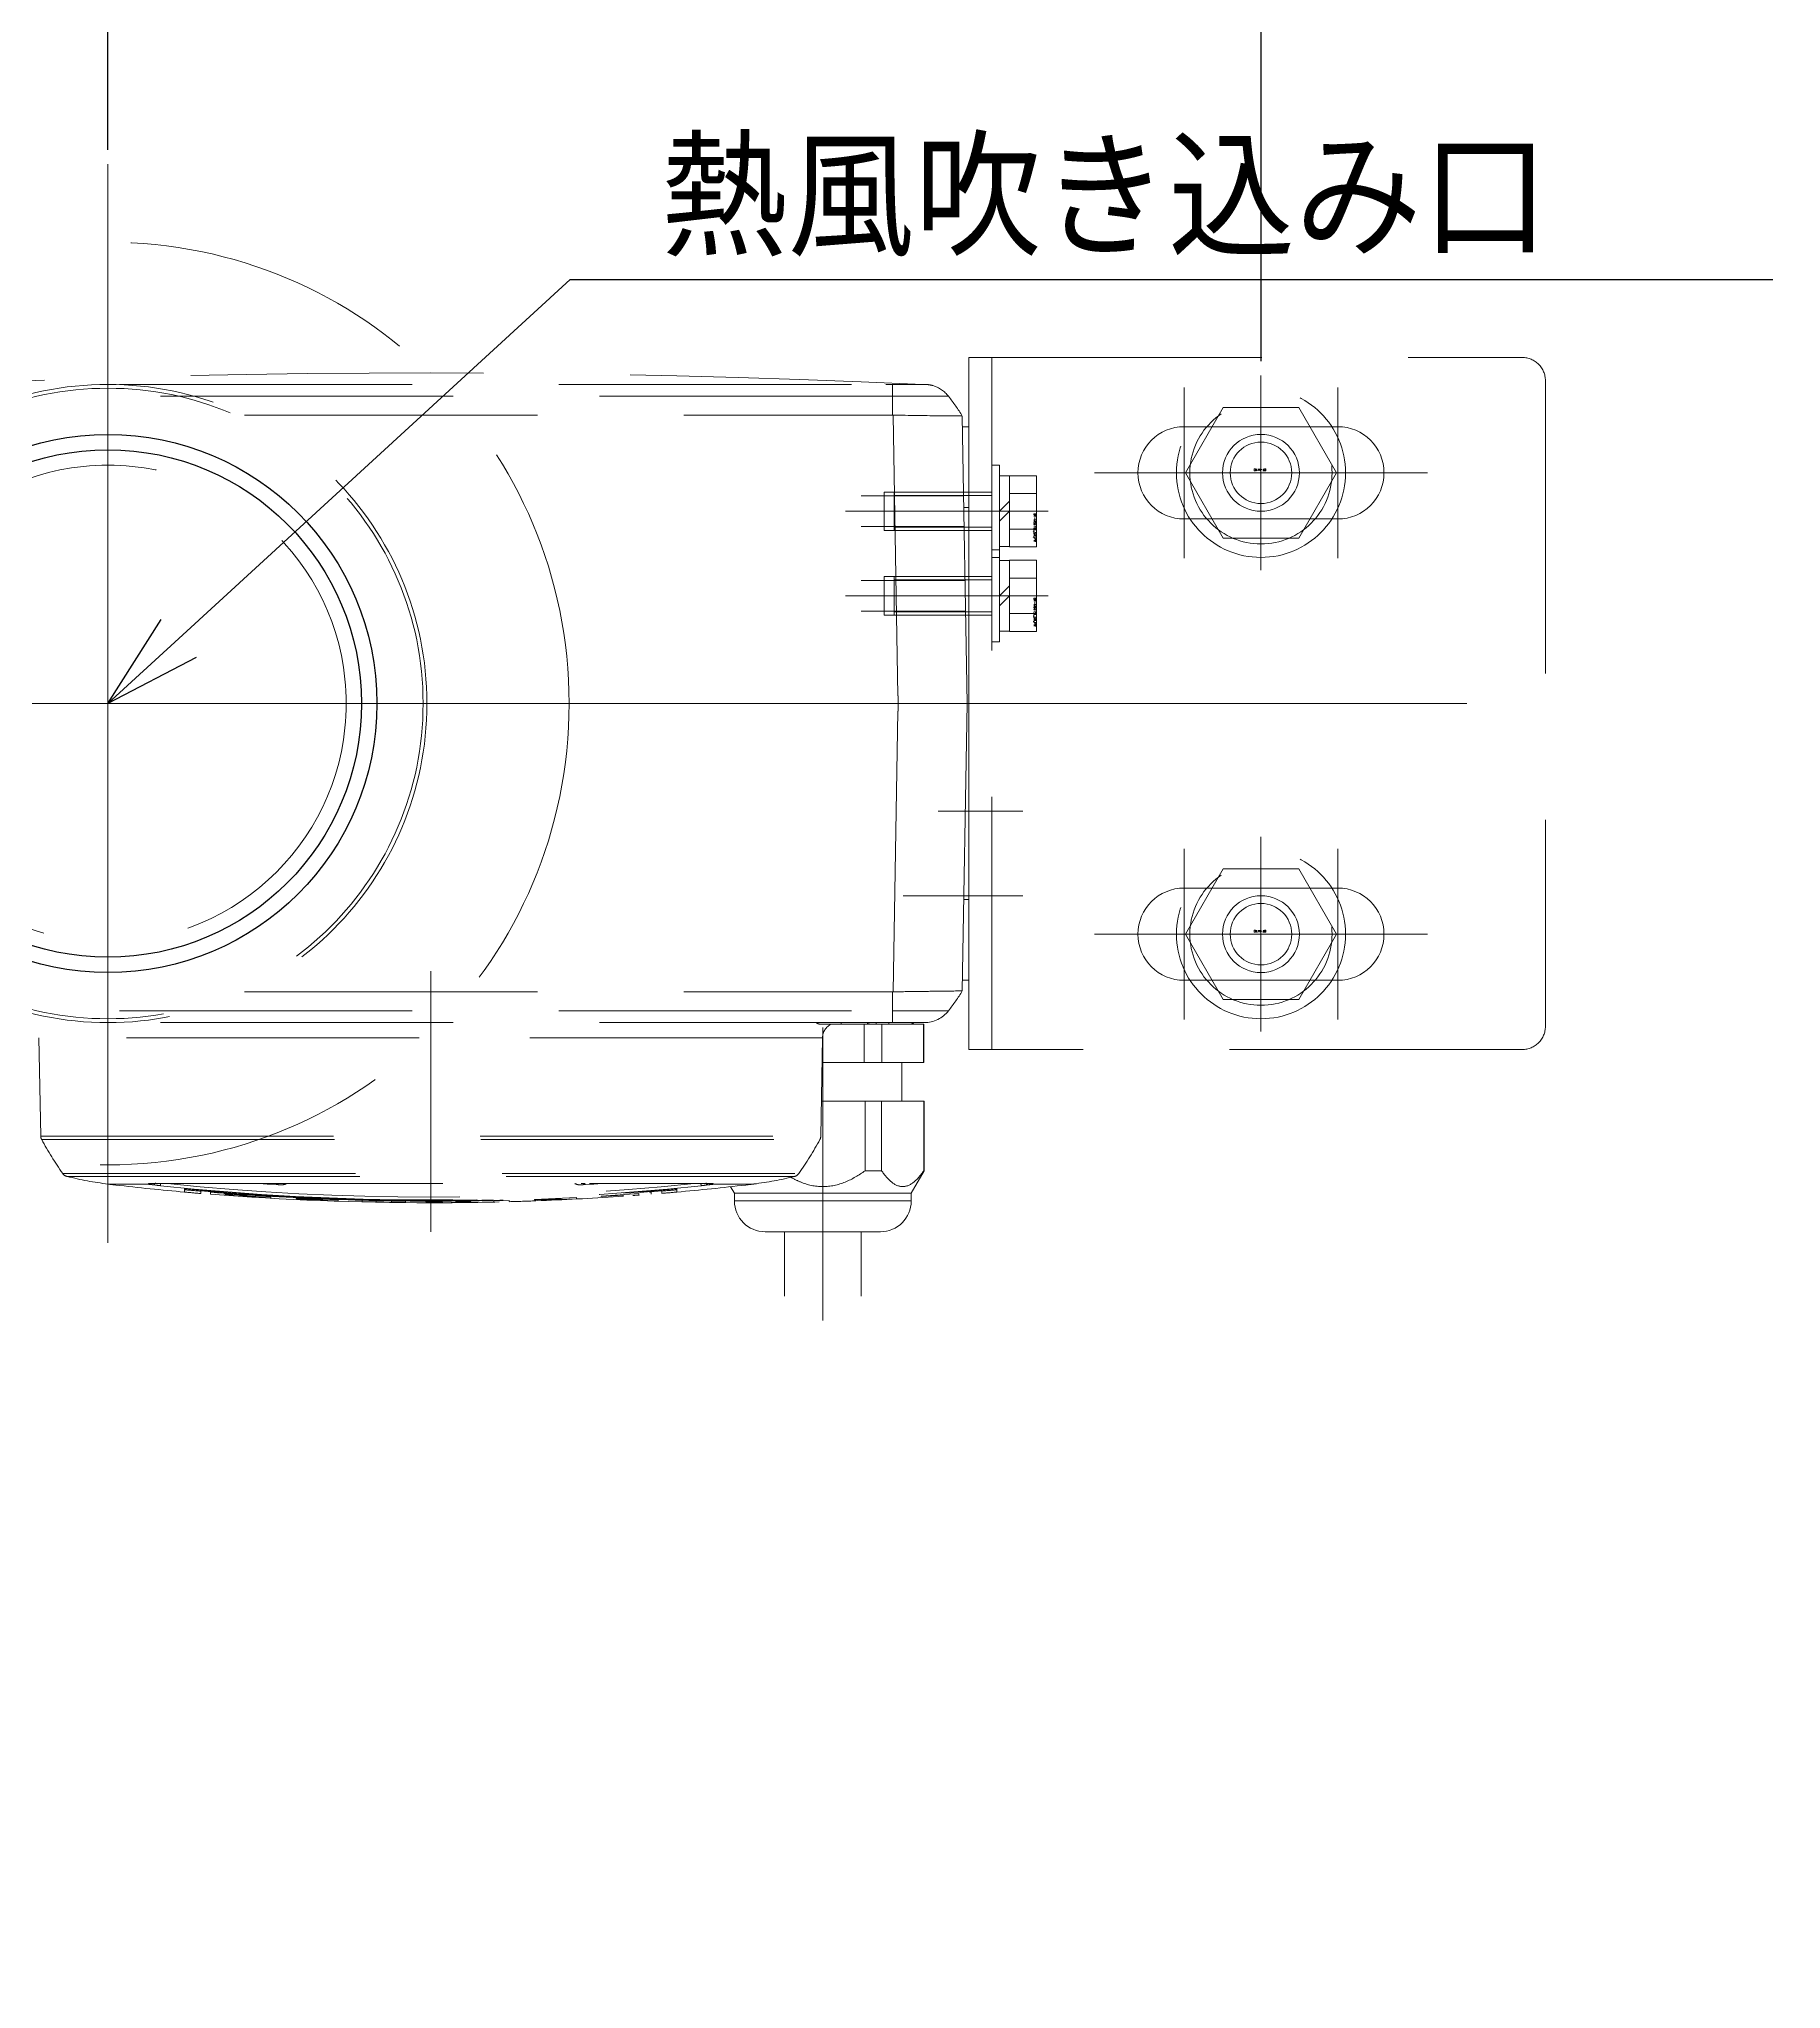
# Model space of a CAD drawing. Header units: millimetres. Extents: x -16130 to 36813, y -8099 to 27484.
# Drawn here: x 30352.6 to 30579.2, y 15763 to 16016.6 of the extents above; entities that cross this region are included whole.
import ezdxf
from ezdxf import colors
from ezdxf.entities.mleader import LeaderData, LeaderLine
from ezdxf.math import Vec2, Vec3

# ---------------------------------------------------------------- set-up
doc = ezdxf.new("R2010")
doc.units = ezdxf.units.MM
doc.header["$LTSCALE"] = 6
doc.header["$PDMODE"] = 99
doc.header["$PDSIZE"] = 1
doc.linetypes.add('CENTER2', pattern=[28.575, 19.05, -3.175, 3.175, -3.175])
doc.linetypes.add('HIDDEN', pattern=[9.525, 6.35, -3.175])
for name, color, linetype, lineweight in [('04_HIDDEN', 2, 'HIDDEN', 13), ('05_CENTER', 4, 'CENTER2', 13), ('08_DIM', 3, 'Continuous', 13)]:
    doc.layers.add(name, color=color, linetype=linetype, lineweight=lineweight)
doc.layers.add('10_DRAFT', color=8, linetype='Continuous', lineweight=0, plot=False)
doc.styles.add('KSS_TXT', font='txt.shx', dxfattribs={"bigfont": 'extfont2.shx'})
doc.styles.add('KSS_TXT_L', font='txt.shx', dxfattribs={"height": 3, "bigfont": 'extfont2.shx'})
doc.styles.get("Standard").update_dxf_attribs({"font": 'txt.shx', "bigfont": 'extfont2.shx'})
doc.dimstyles.new('KSS_DIM', dxfattribs={"dimtxt": 3, "dimasz": 2.5, "dimexe": 1.25, "dimexo": 0.625, "dimtad": 1, "dimdsep": 46, "dimtxsty": 'KSS_TXT', "dimblk": 'OPEN30', "dimcen": 0, "dimazin": 2, "dimtfac": 0.75, "dimtmove": 0, "dimatfit": 3, "dimldrblk": 'OPEN30', "dimfxl": 1, "dimtolj": 1, "dimarcsym": 0})

# ---------------------------------------------------------------- blocks, each defined once
blk = doc.blocks.new('A$C48F43CDD_1_1')
at = {"color": 0}
for radius in [35, 33]:
    blk.add_circle((270, 0), radius, dxfattribs=at)
blk.add_arc((0, 0), 665, 270.60954, 89.39046, dxfattribs=at)
at = {"layer": '04_HIDDEN'}
for radius, start, end in [(655, 270.61895, 89.38105), (605, 270.85804, 89.14196), (603, 270.85804, 89.14196)]:
    blk.add_arc((0, 0), radius, start, end, dxfattribs=at)
at = {"layer": '05_CENTER'}
for p, q in [((270, -45.68), (270, 45.68)), ((315.68, 0), (224.32, 0))]:
    blk.add_line(p, q, dxfattribs=at)
blk.add_arc((0, 0), 635, 273.44627, 86.55373, dxfattribs=at)
blk = doc.blocks.new('M10Tz_1_1_1')
at = {"color": 0}
for radius in [5, 4]:
    blk.add_circle((0, 0), radius, dxfattribs=at)
at = {"layer": '05_CENTER'}
for p, q in [((0, -8.34), (0, 8.34)), ((8.34, 0), (-8.34, 0))]:
    blk.add_line(p, q, dxfattribs=at)
blk = doc.blocks.new('A$C20874801_1_1')
at = {"layer": '04_HIDDEN'}
blk.add_circle((270, 0), 60, dxfattribs=at)
at = {"layer": '05_CENTER'}
for p, q in [((270, 70.13), (270, -70.13)), ((446.77, 0), (-234.44, 0))]:
    blk.add_line(p, q, dxfattribs=at)
at = {"layer": '04_HIDDEN'}
for p in [(420, 30), (420, -30)]:
    blk.add_blockref('M10Tz_1_1_1', p, dxfattribs=at)
blk = doc.blocks.new('A$C286F13D5_1_1')
at = {"layer": '04_HIDDEN'}
blk.add_circle((270, 0), 60, dxfattribs=at)
at = {"layer": '10_DRAFT'}
for p, q in [((270, 70.13), (270, -70.13)), ((199.87, 0), (340.13, 0))]:
    blk.add_line(p, q, dxfattribs=at)
blk = doc.blocks.new('_Open30')
at = {"color": 0, "linetype": 'ByBlock', "lineweight": -2}
for p, q in [((-1, 0.268), (0, 0)), ((0, 0), (-1, -0.268)), ((0, 0), (-1, 0))]:
    blk.add_line(p, q, dxfattribs=at)
blk = doc.blocks.new('*D2566')
at = {"layer": '08_DIM', "color": 0, "lineweight": -2, "transparency": 16777216}
for p, q in [((30091.56, 16198.28), (30091.56, 16046.16)), ((30361.56, 16002.16), (30361.56, 16053.66)), ((30354.06, 16049.91), (30099.06, 16049.91))]:
    blk.add_line(p, q, dxfattribs=at)
at = {"layer": 'Defpoints', "color": 0, "transparency": 16777216}
for p in [(30091.56, 16200.15), (30091.56, 16049.91), (30361.56, 16000.29)]:
    blk.add_point(p, dxfattribs=at)
at = {"layer": '08_DIM', "color": 0, "lineweight": -2, "transparency": 16777216, "xscale": 7.5, "yscale": 7.5, "zscale": 7.5, "rotation": 180}
blk.add_blockref('_Open30', (30091.56, 16049.91), dxfattribs=at)
at = {"layer": '08_DIM', "color": 0, "lineweight": -2, "transparency": 16777216, "xscale": 7.5, "yscale": 7.5, "zscale": 7.5}
blk.add_blockref('_Open30', (30361.56, 16049.91), dxfattribs=at)
at = {"layer": '08_DIM', "color": 0, "transparency": 16777216, "insert": (30226.56, 16056.28), "char_height": 9, "attachment_point": 5, "style": 'KSS_TXT'}
blk.add_mtext('\\A1;270', dxfattribs=at)
blk = doc.blocks.new('140.096c')
at = {"color": 0}
for p, q in [((-41.5, 9.93), (-41.5, 167.65)), ((-39.95, 167.65), (-39.95, 9.93)), ((39.95, 9.93), (39.95, 167.65)), ((41.5, 167.65), (41.5, 10.78)), ((-56.72, 120.62), (-56.72, 19.38)), ((-43.47, 120.97), (-56.26, 120.74)), ((-56.26, 120.74), (-56.26, 19.26)), ((-43.47, 71.5), (-43.47, 120.97)), ((-61.51, 117.32), (-61.51, 22.68)), ((-61.12, 117.88), (-61.12, 22.12)), ((-62.5, 112), (-62.5, 110.71)), ((-62.5, 110.71), (-62.5, 106.93)), ((-62.5, 106.93), (-62.56, 106.27)), ((-62.41, 106.52), (-62.41, 33.48)), ((-62.56, 106.27), (-62.57, 106.26)), ((-63.54, 102.02), (-63.11, 102.02)), ((-63.71, 99.89), (-63.39, 99.89)), ((-63.39, 99.89), (-63.27, 99.89)), ((-63.75, 96.92), (-63.89, 94.92)), ((-63.79, 96.72), (-63.89, 96.72)), ((-63.8, 98.65), (-63.55, 98.65)), ((-64.31, 90.79), (-64.09, 94.3)), ((-64.03, 93.92), (-64.1, 92.8)), ((-64.03, 93.92), (-63.86, 93.92)), ((-63.89, 94.92), (-63.79, 94.92)), ((-37.5, 94.22), (-37.5, 9.93)), ((37.5, 94.22), (37.5, 9.93)), ((-64.16, 92.8), (-64.1, 93.75)), ((-64.04, 92.8), (-64.16, 90.79)), ((-64.13, 92.8), (-64.16, 92.8)), ((-64.07, 93.75), (-64.13, 92.8)), ((-64.1, 93.75), (-64.07, 93.75)), ((-64.1, 92.8), (-64.04, 92.8)), ((-64.04, 92.8), (-63.93, 92.8)), ((-64.16, 90.79), (-64.31, 90.79)), ((-62.62, 89.54), (-62.5, 91.14)), ((-64.49, 87.41), (-64.7, 82.04)), ((-64.6, 84.04), (-64.46, 87.41)), ((-64.46, 87.1), (-64.59, 84.04)), ((-64.56, 82.04), (-64.34, 87.51)), ((-64.55, 84.04), (-64.42, 87.1)), ((-64.38, 87.51), (-64.53, 84.04)), ((-64.46, 87.41), (-64.49, 87.41)), ((-64.46, 87.41), (-64.38, 87.41)), ((-64.42, 87.1), (-64.46, 87.1)), ((-64.42, 87.1), (-64.4, 87.1)), ((-64.34, 87.51), (-64.38, 87.51)), ((-64.59, 84.04), (-64.6, 84.04)), ((-64.53, 84.04), (-64.55, 84.04)), ((-64.7, 82.04), (-64.56, 82.04)), ((-64.79, 78.94), (-64.89, 73.3)), ((-64.8, 77.12), (-64.76, 78.94)), ((-64.76, 78.94), (-64.79, 78.94)), ((-64.76, 78.94), (-64.57, 78.94)), ((-64.69, 77.12), (-64.8, 77.12)), ((-64.73, 75.12), (-64.69, 77.12)), ((-64.86, 73.3), (-64.84, 75.12)), ((-64.84, 75.12), (-64.73, 75.12)), ((-64.89, 73.3), (-64.86, 73.3)), ((-64.86, 73.3), (-64.68, 73.3)), ((-64.86, 70.35), (-64.86, 68.46)), ((-64.69, 70.64), (-64.81, 70.64)), ((-43.47, 19.03), (-43.47, 68.5)), ((-64.78, 64.77), (-64.8, 66.77)), ((-64.83, 65.01), (-64.78, 65.01)), ((-64.78, 64.77), (-64.65, 64.77)), ((-64.67, 61.79), (-64.81, 61.79)), ((-64.62, 59.79), (-64.67, 61.79)), ((-64.76, 59.79), (-64.62, 59.79)), ((-64.62, 56.41), (-64.65, 56.41)), ((-64.63, 56.07), (-64.41, 51.04)), ((-64.62, 56.41), (-64.55, 56.41)), ((-64.48, 53.03), (-64.62, 56.41)), ((-64.59, 56.1), (-64.46, 53.03)), ((-64.56, 56.1), (-64.59, 56.1)), ((-64.56, 56.1), (-64.54, 56.1)), ((-64.43, 53.03), (-64.56, 56.1)), ((-64.55, 56.51), (-64.41, 53.03)), ((-64.51, 56.51), (-64.55, 56.51)), ((-64.26, 51.04), (-64.51, 56.51)), ((-64.46, 53.03), (-64.48, 53.03)), ((-64.41, 53.03), (-64.43, 53.03)), ((-64.41, 51.04), (-64.26, 51.04)), ((-62.5, 48.86), (-62.62, 50.46)), ((-64.12, 47.82), (-63.93, 44.95)), ((-64.07, 47.82), (-64.12, 47.82)), ((-63.73, 42.95), (-64.07, 47.82)), ((-63.93, 44.95), (-64.04, 44.95)), ((-63.9, 42.95), (-63.73, 42.95)), ((-63.55, 41.35), (-63.8, 41.35)), ((-63.37, 39.94), (-63.7, 39.94)), ((-63.37, 39.94), (-63.26, 39.94)), ((-63.11, 37.98), (-63.54, 37.98)), ((-62.58, 33.74), (-62.57, 33.74)), ((-62.56, 33.73), (-62.57, 33.74)), ((-62.56, 33.73), (-62.5, 33.07)), ((-62.5, 33.07), (-62.5, 29.29)), ((-63.7, 30.5), (-64.7, 30.5)), ((-64.7, 7.5), (-64.7, 30.5)), ((-62.84, 30.99), (-63.7, 30.5)), ((-63.7, 30.5), (-63.7, 7.5)), ((-62.5, 29.29), (-62.5, 28)), ((-68.7, 26.5), (-68.7, 11.5)), ((-68.7, 24), (-77.06, 24)), ((-80.23, 19), (-38.2, 19)), ((-56.26, 19.26), (-43.47, 19.03)), ((-51.7, 19.18), (-51.7, 5.86)), ((-46.7, 13.62), (-46.7, 19.09)), ((-42.17, 18.5), (-42.14, 18.5)), ((-41.7, 16.6), (-41.7, 19.35)), ((-41.7, 16.6), (-41.5, 16.6)), ((-41.7, 16.15), (-41.7, 16.6)), ((-41.7, 16.08), (-41.7, 16.15)), ((-41.7, 10.7), (-41.7, 16.08)), ((-77.06, 14), (-68.7, 14)), ((-60.76, 11.36), (-60.76, 13.5)), ((-60.76, 13.5), (-51.7, 13.5)), ((-46.7, 13.62), (-46.7, 11.3)), ((-41.7, 13.62), (-46.7, 13.62)), ((-41.7, 13.2), (-41.5, 13.2)), ((-41.5, 13), (-41.7, 13)), ((-51.7, 11.36), (-60.76, 11.36)), ((-46.7, 5.92), (-46.7, 11.3)), ((-46.7, 11.3), (-41.7, 11.3)), ((-41.5, 12.08), (-41.7, 12.08)), ((-41.7, 10.7), (-41.7, 8.38)), ((-41.7, 10.4), (-41.5, 10.4)), ((41.49, 9.93), (41.5, 10.78)), ((41.5, 10.78), (41.5, 5.8)), ((-51.7, 8.7), (-46.7, 8.7)), ((-41.7, 10.05), (-41.7, 10.12)), ((-41.7, 10.12), (-41.7, 5.85)), ((-41.7, 7.65), (-41.7, 10.05)), ((-41.5, 9.93), (-39.95, 9.93)), ((-41.5, 5.8), (-41.5, 9.93)), ((-39.95, 9.93), (-39.95, 2.64)), ((-39.95, 9.93), (-37.5, 9.93)), ((-37.5, 9.93), (-37.5, 9.86)), ((-37.5, 9.86), (-1, 9.22)), ((-1, 9.2), (1, 9.2)), ((1, 9.22), (37.5, 9.86)), ((37.5, 9.93), (37.5, 9.86)), ((39.95, 9.93), (37.5, 9.93)), ((39.95, 2.64), (39.95, 9.93)), ((39.95, 9.93), (41.49, 9.93)), ((-64.7, 7.5), (-63.7, 7.5)), ((-63.7, 7.5), (-60.76, 5.8)), ((-60.76, 5.86), (-60.76, 5.8)), ((-60.76, 5.86), (-51.7, 5.86)), ((-60.76, 5.8), (-51.7, 5.8)), ((-51.7, 5.86), (-51.7, 5.8)), ((-46.7, 5.85), (-46.7, 5.92)), ((-41.7, 5.92), (-46.7, 5.92)), ((-46.7, 5.85), (-41.7, 5.85)), ((0, 0.2), (-37.38, 0.85)), ((-36, 0.83), (-36, 0)), ((-36, 0), (-25.5, 0)), ((-25.5, 0), (-25.5, 0.64)), ((37.38, 0.85), (0, 0.2)), ((25.5, 0), (25.5, 0.64)), ((36, 0), (25.5, 0)), ((36, 0), (36, 0.83))]:
    blk.add_line(p, q, dxfattribs=at)
for radius in [41.5, 41, 31]:
    blk.add_circle((0, 112), radius, dxfattribs=at)
for centre, radius, start, end in [((-1323, 70), 1366, 357.31459, 2.68541), ((-37.24, 84.41), 41.11, 118.2683, 125.5058), ((-56.24, 119.74), 1, 91, 118.2683), ((-21.67, 107.14), 41.11, 165.678, 173.214), ((-60.54, 117.07), 1, 125.5058, 165.678), ((327.2, 65.71), 392.44, 173.2252, 173.374), ((290.86, 70), 355.85, 173.3856, 174.8375), ((-150.23, 116.38), 88.24, 353.3172, 353.8528), ((126.98, 86.72), 190.56, 173.9098, 174.1137), ((270.36, 70), 334.92, 173.9717, 186.0283), ((270.54, 70), 334.73, 174.124, 185.8757), ((-43.12, 103.14), 19.69, 171.3113, 174.0706), ((-53, 105.04), 9.65, 172.73, 173.689), ((-62.52, 106.12), 0.0743, 183.2442, 194.813), ((-9.48, 86.91), 53.19, 174.6236, 175.4449), ((-60.92, 89.52), 1.7, 179.4667, 206.5346), ((-32.68, 67.89), 32.24, 175.1132, 185.5527), ((-88.27, 67.54), 23.58, 353.8589, 6.8544), ((-60.92, 50.48), 1.7, 153.4654, 180.5333), ((-9.46, 53.09), 53.21, 184.5575, 185.3784), ((290.86, 70), 355.85, 185.1621, 186.6144), ((-42.56, 36.93), 20.26, 185.9541, 188.4622), ((-67.21, 33.27), 4.65, 5.7477, 8.3323), ((-108.38, 28.24), 46.13, 6.0077, 6.8489), ((-139.23, 25.37), 77.12, 5.7304, 6.2346), ((-64.7, 26.5), 4, 90, 180), ((327.21, 74.29), 392.45, 186.626, 186.7748), ((-21.67, 32.86), 41.11, 186.8265, 194.322), ((-60.54, 22.93), 1, 194.322, 234.4942), ((-37.24, 55.59), 41.11, 234.4942, 241.7317), ((-56.24, 20.26), 1, 241.7317, 269), ((-43.5, 17.03), 2, 25.8419, 89), ((-40.95, 19.35), 0.75, 137.1666, 180), ((-64.7, 11.5), 4, 180, 270), ((-40.95, 7.65), 0.75, 180, 222.8334), ((-37.5, 5.8), 4, 180, 232.195), ((37.5, 5.8), 4, 344.0818, 0), ((-21.56, 26.34), 30, 232.195, 238.1695), ((21.56, 26.34), 30, 301.8305, 307.805), ((37.5, 5.8), 4, 307.805, 344.0818)]:
    blk.add_arc(centre, radius, start, end, dxfattribs=at)
for centre, major_axis, start_param, end_param in [((-62.22, 105.12), (-0.497, 0.053), -1.161443, -0.057525), ((-62.22, 34.88), (-0.497, -0.053), 0.057525, 1.161443)]:
    blk.add_ellipse(centre, major_axis=major_axis, ratio=0.000062, start_param=start_param, end_param=end_param, dxfattribs=at)
for points, knots in [([(-62.56, 106.27), (-62.52, 106.51), (-62.49, 106.68), (-62.45, 106.75), (-62.43, 106.74), (-62.42, 106.67), (-62.41, 106.61), (-62.41, 106.52)], [0, 0, 0, 0, 0.5, 0.5, 0.75, 0.75, 1, 1, 1, 1]), ([(-62.42, 106.56), (-62.42, 106.56), (-62.42, 106.55), (-62.42, 106.52), (-62.42, 106.47), (-62.42, 106.44)], [0.6912037, 0.6912037, 0.6912037, 0.6912037, 0.7376457, 0.8813364, 1, 1, 1, 1]), ([(-62.59, 106.1), (-62.59, 106.06), (-62.58, 106.03), (-62.56, 105.98), (-62.54, 105.97), (-62.5, 105.93), (-62.47, 105.92), (-62.43, 105.87), (-62.41, 105.86), (-62.39, 105.82), (-62.39, 105.8), (-62.38, 105.78)], [0, 0, 0, 0, 0.25, 0.25, 0.5, 0.5, 0.75, 0.75, 0.875, 0.875, 1, 1, 1, 1]), ([(-63.11, 102.02), (-63.61, 96.69), (-63.99, 91.37), (-64.49, 80.69), (-64.61, 75.34), (-64.61, 64.66), (-64.49, 59.31), (-63.99, 48.64), (-63.61, 43.31), (-63.11, 37.98)], [0, 0, 0, 0, 0.25, 0.25, 0.5, 0.5, 0.75, 0.75, 1, 1, 1, 1]), ([(-63.39, 99.89), (-63.82, 94.91), (-64.14, 89.91), (-64.57, 79.91), (-64.68, 74.91), (-64.67, 64.9), (-64.57, 59.91), (-64.13, 49.92), (-63.81, 44.93), (-63.37, 39.94)], [0, 0, 0, 0, 0.25, 0.25, 0.5, 0.5, 0.75, 0.75, 1, 1, 1, 1]), ([(-64.82, 61.1), (-64.9, 64.07), (-64.93, 67.04), (-64.93, 79.57), (-64.56, 89.11), (-63.8, 98.65)], [0.3446887, 0.3446887, 0.3446887, 0.3446887, 0.5, 0.5, 1, 1, 1, 1]), ([(-63.55, 98.65), (-63.94, 93.88), (-64.23, 89.11), (-64.62, 79.56), (-64.72, 74.77), (-64.72, 65.21), (-64.62, 60.44), (-64.23, 50.89), (-63.94, 46.12), (-63.55, 41.35)], [0, 0, 0, 0, 0.25, 0.25, 0.5, 0.5, 0.75, 0.75, 1, 1, 1, 1]), ([(-64.09, 94.3), (-64.06, 94.75), (-64.03, 95.22), (-63.96, 96.06), (-63.93, 96.4), (-63.89, 96.75), (-63.88, 96.76), (-63.88, 96.56), (-63.88, 96.46), (-63.89, 96.17), (-63.91, 95.97), (-63.92, 95.76)], [0, 0, 0, 0, 0.25, 0.25, 0.5, 0.5, 0.75, 0.75, 0.875, 0.875, 1, 1, 1, 1]), ([(-63.92, 95.76), (-63.91, 95.89), (-63.9, 96), (-63.88, 96.21), (-63.87, 96.3), (-63.85, 96.46), (-63.84, 96.52), (-63.83, 96.61), (-63.82, 96.64), (-63.8, 96.7), (-63.8, 96.72), (-63.77, 96.77), (-63.76, 96.8), (-63.75, 96.92)], [0, 0, 0, 0, 0.125, 0.125, 0.25, 0.25, 0.375, 0.375, 0.5, 0.5, 0.75, 0.75, 1, 1, 1, 1]), ([(-64.1, 93.75), (-64.09, 93.92), (-64.08, 94.09), (-64.07, 94.25), (-64.06, 94.32), (-64.06, 94.38), (-64.05, 94.44), (-64.05, 94.5), (-64.04, 94.56), (-64.04, 94.6), (-64.03, 94.64), (-64.03, 94.66), (-64.03, 94.68), (-64.03, 94.71), (-64.02, 94.72), (-64.02, 94.72), (-64.02, 94.72), (-64.02, 94.71), (-64.02, 94.68), (-64.02, 94.67), (-64.02, 94.64), (-64.02, 94.61), (-64.02, 94.57), (-64.02, 94.53), (-64.03, 94.48), (-64.03, 94.42), (-64.03, 94.35), (-64.04, 94.28), (-64.05, 94.11), (-64.06, 93.93), (-64.07, 93.75)], [0, 0, 0, 0, 0.190663, 0.190663, 0.190663, 0.265849, 0.265849, 0.265849, 0.342547, 0.342547, 0.342547, 0.407832, 0.407832, 0.407832, 0.498065, 0.498065, 0.498065, 0.591108, 0.591108, 0.591108, 0.653532, 0.653532, 0.653532, 0.716404, 0.716404, 0.716404, 0.799706, 0.799706, 0.799706, 1, 1, 1, 1]), ([(-63.89, 94.92), (-63.9, 94.86), (-63.91, 94.82), (-63.93, 94.77), (-63.93, 94.76), (-63.94, 94.74), (-63.94, 94.73), (-63.95, 94.71), (-63.96, 94.69), (-63.97, 94.63), (-63.97, 94.58), (-63.99, 94.44), (-63.99, 94.35), (-64.01, 94.14), (-64.02, 94.03), (-64.03, 93.92)], [0, 0, 0, 0, 0.25, 0.25, 0.375, 0.375, 0.5, 0.5, 0.625, 0.625, 0.75, 0.75, 0.875, 0.875, 1, 1, 1, 1]), ([(-62.62, 89.54), (-62.61, 89.62), (-62.6, 89.7), (-62.58, 89.83), (-62.56, 89.89), (-62.54, 89.99), (-62.53, 90.02), (-62.51, 90.07), (-62.5, 90.09), (-62.46, 90.09), (-62.45, 90.05), (-62.43, 89.92), (-62.42, 89.86), (-62.42, 89.72), (-62.41, 89.65), (-62.41, 89.56)], [0, 0, 0, 0, 0.125, 0.125, 0.25, 0.25, 0.375, 0.375, 0.5, 0.5, 0.75, 0.75, 0.875, 0.875, 1, 1, 1, 1]), ([(-62.41, 50.44), (-62.41, 50.35), (-62.42, 50.28), (-62.42, 50.14), (-62.43, 50.08), (-62.45, 49.95), (-62.46, 49.91), (-62.5, 49.91), (-62.51, 49.93), (-62.53, 49.98), (-62.54, 50.01), (-62.58, 50.16), (-62.6, 50.29), (-62.62, 50.46)], [0, 0, 0, 0, 0.125, 0.125, 0.25, 0.25, 0.5, 0.5, 0.625, 0.625, 0.75, 0.75, 1, 1, 1, 1]), ([(-62.6, 33.95), (-62.6, 34), (-62.58, 34.05), (-62.51, 34.14), (-62.45, 34.18), (-62.38, 34.22)], [0, 0, 0, 0, 0.5, 0.5, 1, 1, 1, 1]), ([(-62.38, 34.22), (-62.38, 34.2), (-62.39, 34.18), (-62.4, 34.16), (-62.4, 34.15), (-62.4, 34.14), (-62.41, 34.13), (-62.41, 34.13), (-62.42, 34.12), (-62.42, 34.11), (-62.43, 34.11), (-62.44, 34.1), (-62.44, 34.1), (-62.45, 34.1), (-62.46, 34.09), (-62.46, 34.09), (-62.49, 34.08), (-62.51, 34.08), (-62.53, 34.06), (-62.54, 34.05), (-62.55, 34.04), (-62.56, 34.02), (-62.57, 34), (-62.57, 33.98), (-62.58, 33.96), (-62.58, 33.94), (-62.58, 33.91), (-62.58, 33.88), (-62.58, 33.84), (-62.58, 33.79), (-62.57, 33.74)], [0, 0, 0, 0, 0.103335, 0.103335, 0.103335, 0.142693, 0.142693, 0.142693, 0.182842, 0.182842, 0.182842, 0.217653, 0.217653, 0.217653, 0.265994, 0.265994, 0.265994, 0.427005, 0.427005, 0.427005, 0.539387, 0.539387, 0.539387, 0.650676, 0.650676, 0.650676, 0.780672, 0.780672, 0.780672, 1, 1, 1, 1]), ([(-62.41, 33.48), (-62.41, 33.39), (-62.42, 33.33), (-62.43, 33.26), (-62.45, 33.25), (-62.47, 33.3), (-62.49, 33.35), (-62.52, 33.51), (-62.54, 33.61), (-62.56, 33.73)], [0, 0, 0, 0, 0.25, 0.25, 0.5, 0.5, 0.75, 0.75, 1, 1, 1, 1]), ([(-62.42, 33.55), (-62.42, 33.52), (-62.42, 33.47), (-62.42, 33.44), (-62.42, 33.44), (-62.42, 33.44)], [0, 0, 0, 0, 0.1214392, 0.2838257, 0.296938, 0.296938, 0.296938, 0.296938]), ([(-61.63, 23.15), (-61.85, 22.75), (-62.05, 22.34), (-62.61, 20.99), (-62.83, 20), (-62.83, 18), (-62.61, 17.01), (-61.86, 15.17), (-61.34, 14.3), (-60.76, 13.5)], [0.1348814, 0.1348814, 0.1348814, 0.1348814, 0.25, 0.25, 0.5, 0.5, 0.75, 0.75, 1, 1, 1, 1]), ([(-60.76, 11.36), (-61.33, 10.96), (-61.85, 10.53), (-62.61, 9.6), (-62.83, 9.11), (-62.83, 8.11), (-62.61, 7.61), (-61.86, 6.69), (-61.34, 6.26), (-60.76, 5.86)], [0, 0, 0, 0, 0.25, 0.25, 0.5, 0.5, 0.75, 0.75, 1, 1, 1, 1]), ([(-37.5, 9.86), (-37.48, 8.8), (-37.47, 7.76), (-37.44, 5.83), (-37.43, 4.94), (-37.4, 2.72), (-37.38, 0.85), (-37.38, 0.85)], [0, 0, 0, 0, 0.25, 0.25, 0.5, 0.5, 1, 1, 1, 1]), ([(37.4, 0.85), (37.4, 0.85), (37.39, 2.06), (37.4, 2.86), (37.41, 3.46), (37.44, 5.67), (37.47, 7.74), (37.5, 9.86)], [0, 0, 0, 0, 0.25, 0.25, 0.5, 0.5, 1, 1, 1, 1])]:
    blk.add_open_spline(points, degree=3, knots=knots, dxfattribs=at)
for points in [[(-63.73, 99.9), (-63.67, 100.6), (-63.61, 101.31), (-63.54, 102.02)], [(-63.24, 102.02), (-63.3, 101.33), (-63.36, 100.64), (-63.42, 99.94)], [(-64.68, 56.35), (-64.72, 57.5), (-64.76, 58.64), (-64.79, 59.79)], [(-64.07, 44.94), (-64.32, 48.5), (-64.51, 52.06), (-64.65, 55.62)], [(-63.92, 42.87), (-63.94, 43.15), (-63.96, 43.42), (-63.98, 43.7)], [(-63.54, 37.98), (-63.6, 38.63), (-63.66, 39.29), (-63.71, 39.94)], [(-63.41, 39.88), (-63.35, 39.25), (-63.3, 38.62), (-63.24, 37.98)]]:
    blk.add_open_spline(points, degree=3, dxfattribs=at)
at = {"layer": '04_HIDDEN', "color": 0}
for p, q in [((12, 0.41), (12, 14)), ((16, 0.48), (16, 14)), ((23, 0.6), (23, 14)), ((27, 0.67), (27, 14)), ((11.5, 11), (16.5, 11)), ((11.5, 0.4), (11.5, 11)), ((16.5, 0.49), (16.5, 11)), ((22.5, 11), (27.5, 11)), ((22.5, 0.59), (22.5, 11)), ((27.5, 0.68), (27.5, 11))]:
    blk.add_line(p, q, dxfattribs=at)
at = {"layer": '05_CENTER', "color": 0}
for p, q in [((0, 0), (0, 184.86)), ((-48.13, 112), (48.13, 112)), ((-34.82, 70), (-68.71, 70)), ((14, -1.05), (14, 16.06)), ((25, -1.05), (25, 16.06)), ((-25, 8.55), (-25, -1.57))]:
    blk.add_line(p, q, dxfattribs=at)
at = {"layer": '10_DRAFT'}
blk.add_line((-25.5, 0), (25.5, 0), dxfattribs=at)
blk = doc.blocks.new('A$C68490E7F')
at = {"color": 0}
for points in [[(38, 75), (-34, 75, 0.414214), (-37, 72), (-37, -12, 0.414214), (-34, -15), (38, -15)], [(-10, 54), (10, 54, 1), (10, 66), (-10, 66, 1)], [(-10, -6), (10, -6, 1), (10, 6), (-10, 6, 1)]]:
    blk.add_lwpolyline(points, format="xyb", close=True, dxfattribs=at)
at = {"layer": '04_HIDDEN'}
blk.add_line((35, 75), (35, -15), dxfattribs=at)
at = {"layer": '05_CENTER'}
for p, q in [((-10, 48.91), (-10, 71.09)), ((0, 48.91), (0, 71.09)), ((10, 48.91), (10, 71.09)), ((21.66, 60), (-21.66, 60)), ((42.01, 55), (30.97, 55)), ((42.01, 44), (30.97, 44)), ((42.01, 16), (30.97, 16)), ((-10, -11.09), (-10, 11.09)), ((0, -11.09), (0, 11.09)), ((10, -11.09), (10, 11.09)), ((42.01, 5), (30.97, 5)), ((21.66, 0), (-21.66, 0))]:
    blk.add_line(p, q, dxfattribs=at)
blk = doc.blocks.new('A$C491655AE_1_1_1_1')
at = {"color": 0, "linetype": 'CENTER2'}
for p, q in [((0, -12.64), (0, 12.64)), ((-12.64, 0), (12.64, 0))]:
    blk.add_line(p, q, dxfattribs=at)
at = {"color": 0}
for p, q in [((-9.81, 0), (-4.91, 8.5)), ((-4.91, 8.5), (4.91, 8.5)), ((4.91, 8.5), (9.81, 0)), ((-4.91, -8.5), (-9.81, 0)), ((9.81, 0), (4.91, -8.5)), ((4.91, -8.5), (-4.91, -8.5))]:
    blk.add_line(p, q, dxfattribs=at)
for radius in [11, 9.25]:
    blk.add_circle((0, 0), radius, dxfattribs=at)
at = {"layer": '10_DRAFT', "style": 'KSS_TXT_L'}
blk.add_text('BT-M10', height=0.3, dxfattribs=at).set_placement((-0.7, -0.54))
blk = doc.blocks.new('A$C130C07D9_1_1_1_1_1')
at = {"color": 0}
for p, q in [((-4.62, 5.8), (4.62, 5.8)), ((-4.62, 2.3), (-4.62, 5.8)), ((-2.31, 2.3), (-2.31, 5.8)), ((2.31, 2.3), (2.31, 5.8)), ((4.62, 2.3), (4.62, 5.8)), ((-6, 1), (6, 1)), ((-6, 1), (-6, 0)), ((-4.6, 2.3), (-4.6, 1)), ((4.6, 2.3), (-4.6, 2.3)), ((0, 1), (-1.3, 2.3)), ((0, 2.3), (1.3, 1)), ((4.6, 1), (4.6, 2.3)), ((6, 0), (6, 1)), ((-6, 0), (6, 0))]:
    blk.add_line(p, q, dxfattribs=at)
at = {"color": 0, "linetype": 'CENTER2'}
blk.add_line((0, -14.2), (0, 7.3), dxfattribs=at)
at = {"color": 0, "linetype": 'HIDDEN'}
for p, q in [((-2.5, -12.7), (-2.5, 0)), ((-2.07, 0), (-2.07, -12.7)), ((2.07, 0), (2.07, -12.7)), ((2.5, -12.7), (2.5, 0)), ((-2.5, -12.7), (2.5, -12.7))]:
    blk.add_line(p, q, dxfattribs=at)
at = {"layer": '10_DRAFT', "style": 'KSS_TXT_L'}
blk.add_text('BT-M5x15L,SW,PW', height=0.3, dxfattribs=at).set_placement((0.27, 5.46))
blk = doc.blocks.new('A$C6849247E')
at = {"color": 4, "xscale": -1, "rotation": 270}
blk.add_blockref('140.096c', (38, 30), dxfattribs=at)
blk.add_blockref('A$C68490E7F', (0, 0))
at = {"layer": '04_HIDDEN', "xscale": -1}
for name, p, rotation in [('A$C491655AE_1_1_1_1', (0, 60), 180.0000000108516), ('A$C130C07D9_1_1_1_1_1', (35, 55), 90.00000000000001), ('A$C130C07D9_1_1_1_1_1', (35, 44), 90.00000000000001), ('A$C491655AE_1_1_1_1', (0, 0), 180.0000000108516)]:
    blk.add_blockref(name, p, dxfattribs=dict(at, rotation=rotation))
blk = doc.blocks.new('*D4078')
at = {"layer": '08_DIM', "color": 0, "lineweight": -2, "transparency": 16777216}
for p, q in [((30361.56, 16002.16), (30361.56, 16053.66)), ((30511.56, 15974.67), (30511.56, 16053.66)), ((30369.06, 16049.91), (30504.06, 16049.91))]:
    blk.add_line(p, q, dxfattribs=at)
at = {"layer": 'Defpoints', "color": 0, "transparency": 16777216}
for p in [(30511.56, 16049.91), (30361.56, 16000.29), (30511.56, 15972.79)]:
    blk.add_point(p, dxfattribs=at)
at = {"layer": '08_DIM', "color": 0, "lineweight": -2, "transparency": 16777216, "xscale": 7.5, "yscale": 7.5, "zscale": 7.5, "rotation": 180}
blk.add_blockref('_Open30', (30361.56, 16049.91), dxfattribs=at)
at = {"layer": '08_DIM', "color": 0, "lineweight": -2, "transparency": 16777216, "xscale": 7.5, "yscale": 7.5, "zscale": 7.5}
blk.add_blockref('_Open30', (30511.56, 16049.91), dxfattribs=at)
at = {"layer": '08_DIM', "color": 0, "transparency": 16777216, "insert": (30436.56, 16056.29), "char_height": 9, "attachment_point": 5, "style": 'KSS_TXT'}
blk.add_mtext('\\A1;150', dxfattribs=at)

msp = doc.modelspace()

# ---------------------------------------------------------------- block references
for name in ['A$C20874801_1_1', 'A$C286F13D5_1_1', 'A$C48F43CDD_1_1']:
    msp.add_blockref(name, (30091.55559, 15930.15458))
at = {"layer": '04_HIDDEN', "xscale": -1}
msp.add_blockref('A$C6849247E', (30511.55559, 15900.15458), dxfattribs=at)

# ---------------------------------------------------------------- dimensions: what is measured, and where the dimension line sits
at = {"layer": '08_DIM', "color": 1}
dim = msp.add_linear_dim(base=(30091.55559, 16049.90963), p1=(30361.55559, 16000.28813), p2=(30091.55559, 16200.15458), dimstyle='KSS_DIM', override={"dimscale": 3}, dxfattribs=at)
dim.commit()
dim.dimension.update_dxf_attribs({"geometry": '*D2566', "text_midpoint": (30226.55559, 16056.28463)})
dim = msp.add_linear_dim(base=(30511.55559, 16049.90963), p1=(30361.55559, 16000.28813), p2=(30511.55559, 15972.7904), angle=180, dimstyle='KSS_DIM', override={"dimscale": 3}, dxfattribs=at)
dim.commit()
dim.dimension.update_dxf_attribs({"geometry": '*D4078', "text_midpoint": (30436.55559, 16056.29088)})

# ---------------------------------------------------------------- leaders
at = {"layer": '08_DIM', "color": 6}
ml = msp.add_multileader_mtext('Standard', dxfattribs=at)
ml.set_content('熱風吹き込み口', color=6)
ml.set_leader_properties()
ml.set_arrow_properties(name='OPEN30')
ml.build(insert=Vec2(0, 0))
ml.multileader.update_dxf_attribs({"text_left_attachment_type": 6, "text_right_attachment_type": 6, "dogleg_length": 0.36, "arrow_head_size": 12.5, "scale": 5})
ctx = ml.context
ctx.base_point, ctx.scale, ctx.char_height, ctx.arrow_head_size, ctx.landing_gap_size, ctx.plane_origin = Vec3(30423.47339, 15985.30722), 5, 15, 12.5, 10, Vec3(30363.57958, 15926.4182)
ctx.left_attachment, ctx.right_attachment = 6, 6
notes = []
notes.append((ctx, [(0, (1, 1, 0), (30421.67339, 15985.30722), (1, 0), 1.8, [(0, [(30361.55559, 15930.15458)], 0, [])])]))
ctx.mtext.insert, ctx.mtext.flow_direction = Vec3(30433.47339, 16003.30722), 5
for ctx, leaders in notes:
    for number, flags, end, landing, length, lines in leaders:
        leader = LeaderData()
        leader.index, (leader.has_last_leader_line, leader.has_dogleg_vector, leader.attachment_direction) = number, flags
        leader.last_leader_point, leader.dogleg_vector, leader.dogleg_length = Vec3(end), Vec3(landing), length
        for number, points, colour, breaks in lines:
            line = LeaderLine()
            line.index, line.vertices, line.color, line.breaks = number, Vec3.list(points), colors.encode_raw_color(colour), breaks
            leader.lines.append(line)
        ctx.leaders.append(leader)

doc.saveas('drawing.dxf')
